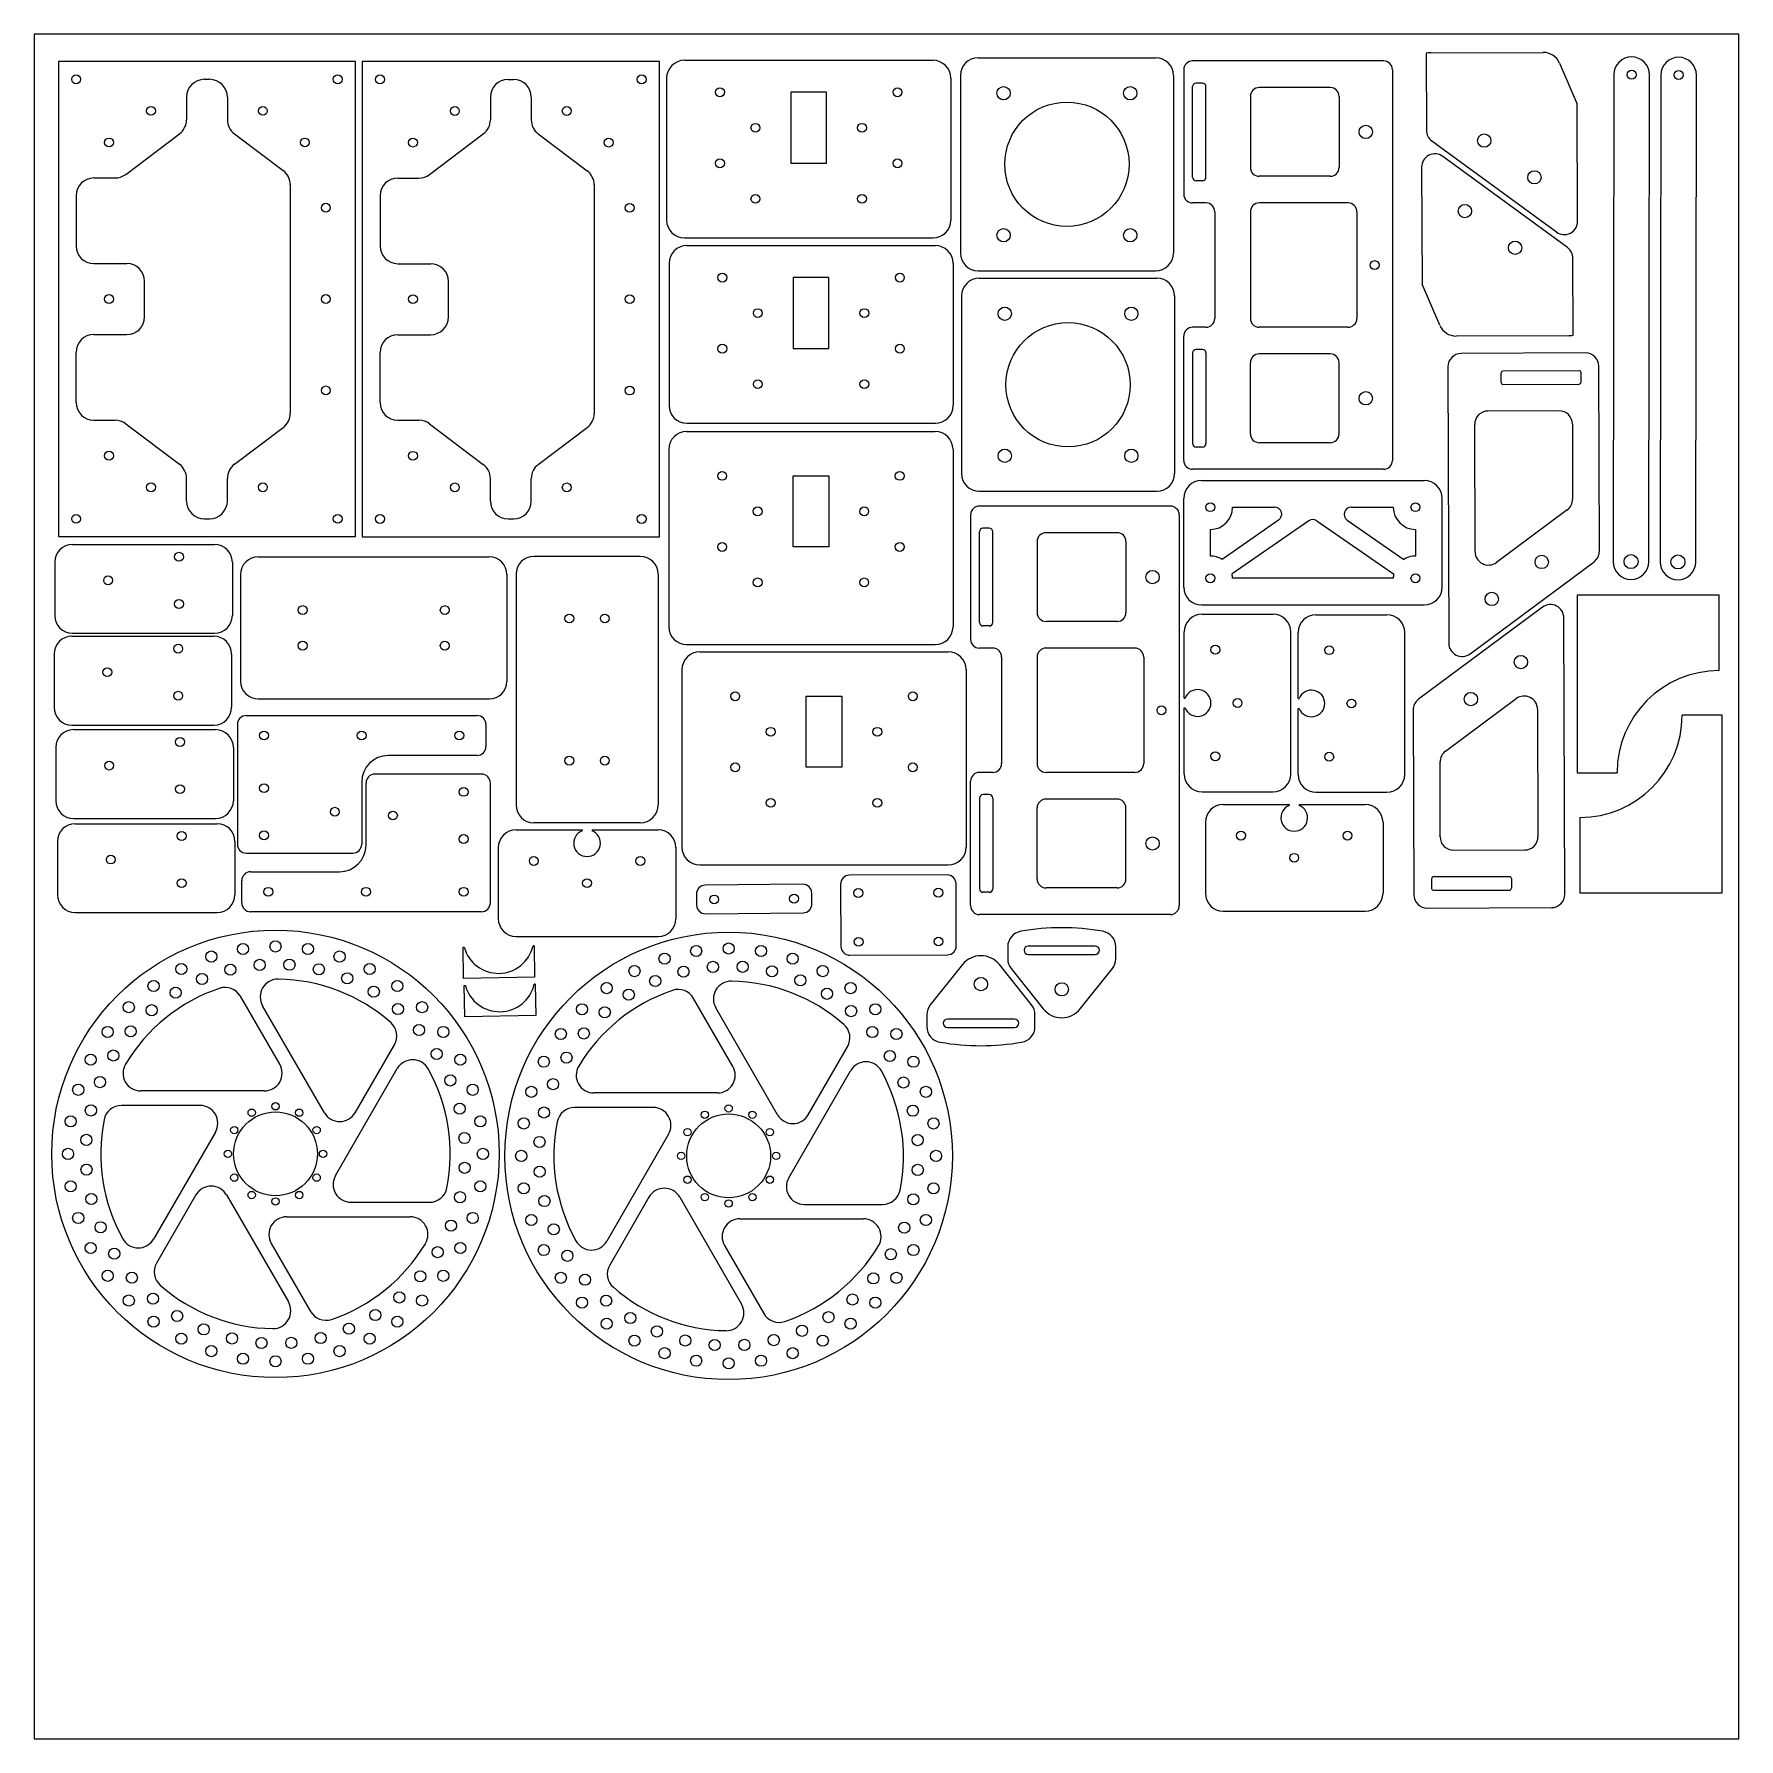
# Model space of a CAD drawing. Header units: inches. Extents: x 0 to 119, y -34 to 14.
# Drawn here: x 71.39 to 119.39, y -33.67 to 14.33 of the extents above; entities that cross this region are included whole.
import ezdxf

# ---------------------------------------------------------------- set-up
doc = ezdxf.new("R2010")
doc.units = ezdxf.units.IN
doc.header["$MEASUREMENT"] = 0

msp = doc.modelspace()

# ---------------------------------------------------------------- linework, layer by layer
at = {"color": 7, "linetype": 'Continuous', "lineweight": 25}
for p, q in [((72.069, 13.555), (72.069, 0.18)), ((80.435, 13.555), (72.069, 13.555)), ((80.435, 0.18), (80.435, 13.555)), ((80.625, 13.552), (80.625, 0.177)), ((88.991, 13.552), (80.625, 13.552)), ((88.991, 0.177), (88.991, 13.552)), ((89.695, 13.59), (96.695, 13.59)), ((97.966, 13.663), (102.966, 13.663)), ((109.38, 13.574), (104.005, 13.574)), ((110.581, 13.786), (110.587, 11.625)), ((110.711, 13.804), (113.872, 13.813)), ((114.332, 13.512), (114.835, 12.355)), ((76.177, 13.055), (76.327, 13.055)), ((84.733, 13.052), (84.883, 13.052)), ((89.195, 13.09), (89.195, 9.09)), ((97.195, 13.09), (97.195, 9.09)), ((97.466, 13.163), (97.466, 8.163)), ((103.466, 13.163), (103.466, 8.163)), ((103.755, 13.324), (103.755, 9.824)), ((109.63, 13.324), (109.63, 2.324)), ((115.866, 13.185), (115.848, -0.525)), ((116.848, -0.526), (116.866, 13.184)), ((117.188, 13.176), (117.17, -0.535)), ((118.17, -0.536), (118.188, 13.174)), ((75.677, 12.555), (75.677, 11.918)), ((76.827, 12.555), (76.827, 11.918)), ((84.233, 12.552), (84.233, 11.915)), ((85.383, 12.552), (85.383, 11.915)), ((92.695, 12.69), (92.695, 10.69)), ((93.695, 12.69), (92.695, 12.69)), ((93.695, 10.69), (93.695, 12.69)), ((104.005, 10.299), (104.005, 12.849)), ((104.28, 12.949), (104.105, 12.949)), ((104.38, 10.299), (104.38, 12.849)), ((105.63, 12.574), (105.63, 10.574)), ((107.88, 12.824), (105.88, 12.824)), ((108.13, 12.574), (108.13, 10.574)), ((114.845, 9.059), (114.835, 12.355)), ((73.965, 10.377), (75.478, 11.519)), ((77.026, 11.519), (78.4, 10.483)), ((82.521, 10.375), (84.034, 11.516)), ((85.582, 11.516), (86.956, 10.48)), ((110.741, 11.324), (114.248, 8.756)), ((92.695, 10.69), (93.695, 10.69)), ((110.453, 10.58), (110.463, 7.285)), ((114.557, 8.316), (111.05, 10.884)), ((73.069, 10.277), (73.664, 10.277)), ((78.599, 10.084), (78.599, 3.651)), ((81.625, 10.274), (82.22, 10.274)), ((87.155, 10.081), (87.155, 3.648)), ((104.28, 10.199), (104.105, 10.199)), ((107.88, 10.324), (105.88, 10.324)), ((72.569, 9.777), (72.569, 8.367)), ((81.125, 9.774), (81.125, 8.364)), ((104.38, 9.574), (104.005, 9.574)), ((104.63, 9.324), (104.63, 6.324)), ((105.63, 9.324), (105.63, 6.324)), ((108.38, 9.574), (105.88, 9.574)), ((108.63, 9.324), (108.63, 6.324)), ((89.695, 8.59), (96.695, 8.59)), ((89.762, 8.372), (96.762, 8.372)), ((73.069, 7.867), (73.996, 7.867)), ((81.625, 7.864), (82.552, 7.864)), ((89.262, 7.872), (89.262, 3.872)), ((97.262, 7.872), (97.262, 3.872)), ((114.717, 5.854), (114.711, 8.015)), ((74.496, 6.367), (74.496, 7.367)), ((83.052, 6.364), (83.052, 7.364)), ((92.762, 7.472), (92.762, 5.472)), ((93.762, 7.472), (92.762, 7.472)), ((93.762, 5.472), (93.762, 7.472)), ((97.966, 7.663), (102.966, 7.663)), ((97.997, 7.455), (102.997, 7.455)), ((110.966, 6.128), (110.463, 7.285)), ((97.497, 6.955), (97.497, 1.955)), ((103.497, 6.955), (103.497, 1.955)), ((73.069, 5.867), (73.996, 5.867)), ((81.625, 5.864), (82.552, 5.864)), ((103.755, 2.324), (103.755, 5.824)), ((104.38, 6.074), (104.005, 6.074)), ((108.38, 6.074), (105.88, 6.074)), ((114.587, 5.836), (111.426, 5.827)), ((72.569, 3.958), (72.569, 5.367)), ((81.125, 3.955), (81.125, 5.364)), ((92.762, 5.472), (93.762, 5.472)), ((104.005, 5.349), (104.005, 2.799)), ((104.28, 5.449), (104.105, 5.449)), ((104.38, 5.349), (104.38, 2.799)), ((107.88, 5.324), (105.88, 5.324)), ((115.064, 5.349), (111.564, 5.337)), ((105.63, 3.074), (105.63, 5.074)), ((108.13, 3.074), (108.13, 5.074)), ((111.191, 4.961), (111.217, -2.82)), ((114.891, 4.849), (112.741, 4.841)), ((115.458, -0.228), (115.441, 4.976)), ((112.692, 4.516), (112.691, 4.791)), ((112.742, 4.466), (114.892, 4.474)), ((114.942, 4.524), (114.941, 4.799)), ((73.069, 3.458), (73.664, 3.458)), ((81.625, 3.455), (82.22, 3.455)), ((89.762, 3.372), (96.762, 3.372)), ((114.32, 3.722), (112.32, 3.715)), ((73.965, 3.357), (75.478, 2.216)), ((77.026, 2.216), (78.4, 3.251)), ((82.521, 3.354), (84.034, 2.213)), ((85.582, 2.213), (86.956, 3.249)), ((89.758, 3.139), (96.758, 3.139)), ((111.958, -0.247), (111.946, 3.339)), ((114.696, 3.348), (114.703, 1.236)), ((89.258, 2.639), (89.258, -2.361)), ((97.258, 2.639), (97.258, -2.361)), ((104.28, 2.699), (104.105, 2.699)), ((107.88, 2.824), (105.88, 2.824)), ((109.38, 2.074), (104.005, 2.074)), ((75.677, 1.18), (75.677, 1.816)), ((76.827, 1.18), (76.827, 1.816)), ((84.233, 1.177), (84.233, 1.814)), ((85.383, 1.177), (85.383, 1.814)), ((92.758, -0.111), (92.758, 1.889)), ((92.758, 1.889), (93.758, 1.889)), ((93.758, 1.889), (93.758, -0.111)), ((97.997, 1.455), (102.997, 1.455)), ((104.254, 1.757), (110.528, 1.757)), ((103.377, 1.039), (98.002, 1.039)), ((103.754, -1.243), (103.754, 1.257)), ((105.129, 1.007), (106.312, 1.007)), ((108.469, 1.007), (109.653, 1.007)), ((111.028, -1.243), (111.028, 1.257)), ((76.177, 0.68), (76.327, 0.68)), ((84.733, 0.677), (84.883, 0.677)), ((97.752, 0.789), (97.752, -2.711)), ((103.627, 0.789), (103.627, -10.211)), ((106.426, 0.643), (104.832, -0.461)), ((107.277, 0.624), (105.117, -0.872)), ((107.504, 0.624), (109.664, -0.872)), ((108.356, 0.643), (109.949, -0.461)), ((114.552, 0.933), (112.557, -0.547)), ((72.069, 0.18), (80.435, 0.18)), ((80.625, 0.177), (88.991, 0.177)), ((98.002, -2.236), (98.002, 0.314)), ((98.277, 0.414), (98.102, 0.414)), ((98.377, -2.236), (98.377, 0.314)), ((99.627, 0.039), (99.627, -1.961)), ((101.877, 0.289), (99.877, 0.289)), ((102.127, 0.039), (102.127, -1.961)), ((104.504, -0.368), (104.504, 0.382)), ((110.278, 0.382), (110.278, -0.368)), ((72.467, -0.042), (76.467, -0.042)), ((77.698, -0.39), (84.198, -0.39)), ((88.454, -0.377), (85.454, -0.377)), ((93.758, -0.111), (92.758, -0.111)), ((71.967, -0.542), (71.967, -2.042)), ((76.967, -0.542), (76.967, -2.042)), ((77.198, -0.89), (77.198, -3.89)), ((84.698, -0.89), (84.698, -3.89)), ((84.954, -0.877), (84.954, -7.377)), ((88.954, -0.877), (88.954, -7.377)), ((111.815, -3.12), (115.307, -0.53)), ((109.653, -0.993), (105.129, -0.993)), ((104.254, -1.743), (110.528, -1.743)), ((113.858, -1.809), (110.366, -4.399)), ((118.83, -1.469), (114.83, -1.469)), ((114.83, -1.469), (114.83, -6.469)), ((118.83, -3.594), (118.83, -1.469)), ((98.277, -2.336), (98.102, -2.336)), ((101.877, -2.211), (99.877, -2.211)), ((104.269, -2.005), (106.269, -2.005)), ((107.476, -2.019), (109.476, -2.019)), ((114.483, -9.89), (114.456, -2.109)), ((72.446, -2.627), (76.446, -2.627)), ((72.467, -2.542), (76.467, -2.542)), ((89.758, -2.861), (96.758, -2.861)), ((103.769, -4.365), (103.769, -2.505)), ((106.769, -6.505), (106.769, -2.505)), ((106.976, -4.379), (106.976, -2.519)), ((109.976, -6.519), (109.976, -2.519)), ((71.946, -3.127), (71.946, -4.627)), ((76.946, -3.127), (76.946, -4.627)), ((90.126, -3.066), (97.126, -3.066)), ((98.377, -2.961), (98.002, -2.961)), ((98.627, -3.211), (98.627, -6.211)), ((99.627, -3.211), (99.627, -6.211)), ((102.377, -2.961), (99.877, -2.961)), ((102.627, -3.211), (102.627, -6.211)), ((89.626, -3.566), (89.626, -8.566)), ((97.626, -3.566), (97.626, -8.566)), ((93.126, -6.316), (93.126, -4.316)), ((93.126, -4.316), (94.126, -4.316)), ((94.126, -4.316), (94.126, -6.316)), ((77.698, -4.39), (84.198, -4.39)), ((103.769, -4.365), (103.796, -4.365)), ((103.769, -4.644), (103.796, -4.644)), ((103.769, -6.505), (103.769, -4.644)), ((106.976, -4.379), (107.003, -4.379)), ((106.976, -4.658), (107.003, -4.658)), ((106.976, -6.519), (106.976, -4.658)), ((110.215, -4.702), (110.233, -9.905)), ((111.121, -5.862), (113.116, -4.382)), ((113.715, -4.682), (113.727, -8.268)), ((72.446, -5.127), (76.446, -5.127)), ((72.496, -5.256), (76.496, -5.256)), ((77.109, -5.108), (77.109, -8.483)), ((77.359, -4.858), (83.859, -4.858)), ((84.109, -5.108), (84.109, -5.733)), ((118.911, -4.852), (117.786, -4.852)), ((118.911, -9.852), (118.911, -4.852)), ((71.996, -5.756), (71.996, -7.256)), ((76.996, -5.756), (76.996, -7.256)), ((83.859, -5.983), (81.359, -5.983)), ((110.977, -8.277), (110.97, -6.165)), ((83.982, -6.508), (80.982, -6.508)), ((94.126, -6.316), (93.126, -6.316)), ((97.752, -10.211), (97.752, -6.711)), ((98.377, -6.461), (98.002, -6.461)), ((102.377, -6.461), (99.877, -6.461)), ((114.83, -6.469), (115.955, -6.469)), ((80.609, -6.733), (80.609, -8.483)), ((80.732, -8.508), (80.732, -6.758)), ((84.232, -10.133), (84.232, -6.758)), ((98.002, -7.186), (98.002, -9.736)), ((98.277, -7.086), (98.102, -7.086)), ((98.377, -7.186), (98.377, -9.736)), ((104.269, -7.005), (106.269, -7.005)), ((107.476, -7.019), (109.476, -7.019)), ((99.627, -9.461), (99.627, -7.461)), ((101.877, -7.211), (99.877, -7.211)), ((102.127, -9.461), (102.127, -7.461)), ((104.865, -7.364), (106.726, -7.364)), ((106.726, -7.364), (106.726, -7.391)), ((107.005, -7.364), (108.865, -7.364)), ((107.005, -7.364), (107.005, -7.391)), ((72.496, -7.756), (76.496, -7.756)), ((72.542, -7.903), (76.542, -7.903)), ((84.955, -8.078), (86.816, -8.078)), ((88.454, -7.877), (85.454, -7.877)), ((86.816, -8.078), (86.816, -8.105)), ((87.095, -8.078), (88.955, -8.078)), ((87.095, -8.078), (87.095, -8.105)), ((104.365, -7.864), (104.365, -9.864)), ((109.365, -7.864), (109.365, -9.864)), ((114.911, -7.727), (114.911, -9.852)), ((72.042, -8.403), (72.042, -9.903)), ((77.042, -8.403), (77.042, -9.903)), ((84.455, -8.578), (84.455, -10.578)), ((89.455, -8.578), (89.455, -10.578)), ((77.359, -8.733), (80.359, -8.733)), ((90.126, -9.066), (97.126, -9.066)), ((111.353, -8.651), (113.353, -8.644)), ((77.232, -10.133), (77.232, -9.508)), ((77.482, -9.258), (79.982, -9.258)), ((97.092, -9.345), (94.342, -9.356)), ((97.35, -11.344), (97.343, -9.594)), ((110.731, -9.453), (110.732, -9.728)), ((112.931, -9.396), (110.781, -9.403)), ((112.981, -9.446), (112.982, -9.721)), ((90.032, -9.89), (90.035, -10.192)), ((93.029, -9.609), (90.279, -9.637)), ((93.285, -10.159), (93.282, -9.857)), ((94.093, -9.607), (94.1, -11.357)), ((98.277, -9.836), (98.102, -9.836)), ((101.877, -9.711), (99.877, -9.711)), ((110.782, -9.778), (112.932, -9.771)), ((114.911, -9.852), (118.911, -9.852)), ((72.542, -10.403), (76.542, -10.403)), ((83.982, -10.383), (77.482, -10.383)), ((90.287, -10.439), (93.037, -10.411)), ((103.377, -10.461), (98.002, -10.461)), ((104.865, -10.364), (108.865, -10.364)), ((110.609, -10.279), (114.109, -10.267)), ((83.464, -11.378), (83.494, -11.378)), ((83.479, -12.26), (83.464, -11.378)), ((84.955, -11.078), (88.955, -11.078)), ((85.464, -11.343), (85.434, -11.344)), ((85.464, -11.343), (85.479, -12.225)), ((98.798, -11.37), (98.798, -11.707)), ((101.264, -11.348), (99.375, -11.348)), ((101.843, -11.707), (101.843, -11.37)), ((94.351, -11.606), (97.101, -11.595)), ((97.524, -11.871), (96.618, -13.004)), ((99.469, -13.004), (98.563, -11.871)), ((98.895, -11.984), (99.801, -13.117)), ((99.375, -11.584), (101.264, -11.584)), ((100.84, -13.117), (101.746, -11.984)), ((85.479, -12.225), (83.479, -12.26)), ((83.498, -12.458), (83.528, -12.458)), ((83.513, -13.34), (83.498, -12.458)), ((85.498, -12.424), (85.468, -12.424)), ((85.498, -12.424), (85.513, -13.305)), ((78.3, -14.678), (77.194, -12.763)), ((91.059, -14.736), (89.953, -12.821)), ((79.558, -16.041), (77.819, -13.029)), ((85.513, -13.305), (83.513, -13.34)), ((92.318, -16.099), (90.579, -13.087)), ((96.521, -13.281), (96.521, -13.618)), ((98.989, -13.404), (97.1, -13.404)), ((99.566, -13.618), (99.566, -13.281)), ((97.1, -13.64), (98.989, -13.64)), ((80.424, -16.041), (81.53, -14.126)), ((93.184, -16.099), (94.289, -14.184)), ((79.873, -17.813), (81.612, -14.8)), ((92.633, -17.871), (94.372, -14.858)), ((76.057, -15.836), (73.845, -15.836)), ((77.867, -15.428), (74.389, -15.428)), ((90.626, -15.486), (87.148, -15.486)), ((88.816, -15.894), (86.605, -15.894)), ((76.49, -16.586), (74.751, -19.599)), ((89.249, -16.644), (87.51, -19.657)), ((75.939, -18.358), (74.833, -20.273)), ((76.805, -18.358), (78.544, -21.37)), ((80.306, -18.563), (82.518, -18.563)), ((88.698, -18.416), (87.592, -20.331)), ((89.564, -18.416), (91.303, -21.428)), ((93.066, -18.621), (95.277, -18.621)), ((78.496, -18.971), (81.975, -18.971)), ((91.256, -19.029), (94.734, -19.029)), ((78.063, -19.721), (79.169, -21.636)), ((90.823, -19.779), (91.928, -21.694))]:
    msp.add_line(p, q, dxfattribs=at)
msp.add_lwpolyline([(119.385, 14.328), (71.385, 14.328), (71.385, -33.672), (119.385, -33.672)], close=True)
for centre, radius in [((72.569, 13.055), 0.125), ((79.935, 13.055), 0.125), ((81.125, 13.052), 0.125), ((88.491, 13.052), 0.125), ((116.366, 13.185), 0.125), ((117.688, 13.175), 0.125), ((90.695, 12.69), 0.125), ((95.695, 12.69), 0.125), ((98.683, 12.663), 0.187), ((102.248, 12.663), 0.187), ((74.677, 12.167), 0.125), ((77.827, 12.167), 0.125), ((83.233, 12.164), 0.125), ((86.383, 12.164), 0.125), ((100.466, 10.663), 1.75), ((91.695, 11.69), 0.125), ((94.695, 11.69), 0.125), ((108.88, 11.574), 0.188), ((73.496, 11.277), 0.125), ((79.008, 11.277), 0.125), ((82.052, 11.274), 0.125), ((87.564, 11.274), 0.125), ((112.215, 11.329), 0.188), ((90.695, 10.69), 0.125), ((95.695, 10.69), 0.125), ((113.627, 10.295), 0.187), ((91.695, 9.69), 0.125), ((94.695, 9.69), 0.125), ((79.599, 9.439), 0.125), ((88.155, 9.436), 0.125), ((111.671, 9.345), 0.187), ((98.683, 8.663), 0.187), ((102.248, 8.663), 0.187), ((113.083, 8.311), 0.188), ((109.13, 7.824), 0.125), ((90.762, 7.472), 0.125), ((95.762, 7.472), 0.125), ((73.496, 6.867), 0.125), ((79.599, 6.867), 0.125), ((82.052, 6.864), 0.125), ((88.155, 6.864), 0.125), ((91.762, 6.472), 0.125), ((94.762, 6.472), 0.125), ((98.714, 6.455), 0.187), ((102.279, 6.455), 0.187), ((100.497, 4.455), 1.75), ((90.762, 5.472), 0.125), ((95.762, 5.472), 0.125), ((79.599, 4.295), 0.125), ((88.155, 4.292), 0.125), ((91.762, 4.472), 0.125), ((94.762, 4.472), 0.125), ((108.88, 4.074), 0.188), ((73.496, 2.458), 0.125), ((82.052, 2.455), 0.125), ((98.714, 2.455), 0.187), ((102.279, 2.455), 0.187), ((90.758, 1.889), 0.125), ((95.758, 1.889), 0.125), ((74.677, 1.567), 0.125), ((77.827, 1.567), 0.125), ((83.233, 1.564), 0.125), ((86.383, 1.564), 0.125), ((91.758, 0.889), 0.125), ((94.758, 0.889), 0.125), ((104.504, 1.007), 0.125), ((110.278, 1.007), 0.125), ((72.569, 0.68), 0.125), ((79.935, 0.68), 0.125), ((81.125, 0.677), 0.125), ((88.491, 0.677), 0.125), ((90.758, -0.111), 0.125), ((95.758, -0.111), 0.125), ((75.464, -0.388), 0.125), ((113.833, -0.534), 0.188), ((116.348, -0.526), 0.197), ((117.67, -0.535), 0.197), ((73.47, -1.053), 0.125), ((102.877, -0.961), 0.188), ((104.504, -0.993), 0.125), ((110.278, -0.993), 0.125), ((91.758, -1.111), 0.125), ((94.758, -1.111), 0.125), ((112.427, -1.577), 0.188), ((75.464, -1.717), 0.125), ((78.948, -1.89), 0.125), ((82.948, -1.89), 0.125), ((86.454, -2.127), 0.125), ((87.454, -2.127), 0.125), ((75.443, -2.974), 0.125), ((78.948, -2.89), 0.125), ((82.948, -2.89), 0.125), ((104.644, -3.005), 0.125), ((107.851, -3.019), 0.125), ((113.246, -3.353), 0.188), ((73.449, -3.638), 0.125), ((75.443, -4.302), 0.125), ((91.126, -4.316), 0.125), ((96.126, -4.316), 0.125), ((111.84, -4.395), 0.188), ((103.127, -4.711), 0.125), ((105.269, -4.505), 0.125), ((108.476, -4.519), 0.125), ((92.126, -5.316), 0.125), ((95.126, -5.316), 0.125), ((75.493, -5.603), 0.125), ((77.859, -5.42), 0.125), ((80.609, -5.42), 0.125), ((83.359, -5.42), 0.125), ((73.499, -6.267), 0.125), ((86.454, -6.127), 0.125), ((87.454, -6.127), 0.125), ((91.126, -6.316), 0.125), ((96.126, -6.316), 0.125), ((104.644, -6.005), 0.125), ((107.851, -6.019), 0.125), ((75.493, -6.931), 0.125), ((77.859, -6.904), 0.125), ((83.482, -7.008), 0.125), ((92.126, -7.316), 0.125), ((95.126, -7.316), 0.125), ((79.853, -7.568), 0.125), ((81.488, -7.673), 0.125), ((75.539, -8.249), 0.125), ((77.859, -8.233), 0.125), ((105.365, -8.239), 0.125), ((108.365, -8.239), 0.125), ((83.482, -8.337), 0.125), ((102.877, -8.461), 0.188), ((73.545, -8.913), 0.125), ((85.455, -8.953), 0.125), ((88.455, -8.953), 0.125), ((106.865, -8.864), 0.125), ((75.539, -9.578), 0.125), ((86.955, -9.578), 0.125), ((77.982, -9.821), 0.125), ((80.732, -9.821), 0.125), ((83.482, -9.821), 0.125), ((90.533, -10.037), 0.125), ((92.783, -10.014), 0.125), ((94.594, -9.855), 0.125), ((96.844, -9.846), 0.125), ((78.182, -17.2), 6.299), ((90.941, -17.257), 6.299), ((76.377, -11.645), 0.157), ((77.268, -11.432), 0.157), ((78.182, -11.36), 0.157), ((79.095, -11.432), 0.157), ((79.986, -11.645), 0.157), ((90.027, -11.489), 0.157), ((90.941, -11.418), 0.157), ((91.854, -11.489), 0.157), ((94.6, -11.23), 0.125), ((96.85, -11.221), 0.125), ((75.53, -11.996), 0.157), ((76.91, -12.014), 0.157), ((77.737, -11.879), 0.157), ((78.575, -11.875), 0.157), ((79.403, -12.002), 0.157), ((80.833, -11.996), 0.157), ((88.29, -12.054), 0.157), ((89.136, -11.703), 0.157), ((89.67, -12.071), 0.157), ((90.497, -11.936), 0.157), ((91.335, -11.933), 0.157), ((92.163, -12.06), 0.157), ((92.745, -11.703), 0.157), ((93.592, -12.054), 0.157), ((74.749, -12.475), 0.157), ((76.115, -12.276), 0.157), ((80.202, -12.257), 0.157), ((80.95, -12.634), 0.157), ((81.614, -12.475), 0.157), ((87.508, -12.533), 0.157), ((88.874, -12.334), 0.157), ((92.961, -12.315), 0.157), ((94.373, -12.533), 0.157), ((98.045, -12.42), 0.187), ((100.319, -12.568), 0.187), ((74.052, -13.07), 0.157), ((75.37, -12.66), 0.157), ((82.311, -13.07), 0.157), ((88.129, -12.718), 0.157), ((93.709, -12.692), 0.157), ((74.695, -13.156), 0.157), ((81.63, -13.123), 0.157), ((86.811, -13.128), 0.157), ((87.454, -13.214), 0.157), ((94.389, -13.181), 0.157), ((95.07, -13.128), 0.157), ((73.457, -13.767), 0.157), ((74.105, -13.751), 0.157), ((82.225, -13.713), 0.157), ((82.906, -13.767), 0.157), ((86.216, -13.825), 0.157), ((86.864, -13.809), 0.157), ((94.985, -13.771), 0.157), ((95.665, -13.825), 0.157), ((72.978, -14.548), 0.157), ((73.616, -14.431), 0.157), ((82.721, -14.388), 0.157), ((83.385, -14.548), 0.157), ((86.375, -14.489), 0.157), ((95.48, -14.446), 0.157), ((85.737, -14.606), 0.157), ((96.144, -14.606), 0.157), ((72.628, -15.395), 0.157), ((73.239, -15.18), 0.157), ((83.105, -15.133), 0.157), ((83.736, -15.395), 0.157), ((85.387, -15.453), 0.157), ((85.998, -15.238), 0.157), ((95.864, -15.191), 0.157), ((96.495, -15.453), 0.157), ((72.984, -15.978), 0.157), ((78.182, -15.861), 0.103), ((83.368, -15.928), 0.157), ((90.941, -15.919), 0.103), ((96.127, -15.986), 0.157), ((72.414, -16.286), 0.157), ((78.182, -17.2), 1.181), ((77.512, -16.04), 0.103), ((78.851, -16.04), 0.103), ((83.95, -16.286), 0.157), ((85.173, -16.344), 0.157), ((85.743, -16.036), 0.157), ((90.941, -17.257), 1.181), ((90.272, -16.098), 0.103), ((91.61, -16.098), 0.103), ((96.709, -16.344), 0.157), ((72.857, -16.806), 0.157), ((77.022, -16.53), 0.103), ((79.341, -16.53), 0.103), ((83.503, -16.755), 0.157), ((85.616, -16.864), 0.157), ((89.782, -16.588), 0.103), ((92.1, -16.588), 0.103), ((96.262, -16.813), 0.157), ((72.342, -17.2), 0.157), ((76.843, -17.2), 0.103), ((79.52, -17.2), 0.103), ((84.021, -17.2), 0.157), ((85.101, -17.257), 0.157), ((89.602, -17.257), 0.103), ((92.279, -17.257), 0.103), ((96.781, -17.257), 0.157), ((72.861, -17.644), 0.157), ((83.507, -17.593), 0.157), ((85.62, -17.702), 0.157), ((96.266, -17.651), 0.157), ((72.414, -18.113), 0.157), ((77.022, -17.869), 0.103), ((79.341, -17.869), 0.103), ((83.95, -18.113), 0.157), ((85.173, -18.171), 0.157), ((89.782, -17.927), 0.103), ((92.1, -17.927), 0.103), ((96.709, -18.171), 0.157), ((72.996, -18.471), 0.157), ((77.512, -18.359), 0.103), ((78.182, -18.538), 0.103), ((78.851, -18.359), 0.103), ((83.379, -18.421), 0.157), ((85.755, -18.529), 0.157), ((90.272, -18.417), 0.103), ((90.941, -18.596), 0.103), ((91.61, -18.417), 0.103), ((96.139, -18.479), 0.157), ((72.628, -19.004), 0.157), ((73.258, -19.266), 0.157), ((83.124, -19.219), 0.157), ((83.736, -19.004), 0.157), ((85.387, -19.062), 0.157), ((86.018, -19.324), 0.157), ((95.884, -19.277), 0.157), ((96.495, -19.062), 0.157), ((72.978, -19.851), 0.157), ((73.642, -20.011), 0.157), ((82.747, -19.968), 0.157), ((83.385, -19.851), 0.157), ((85.737, -19.909), 0.157), ((86.401, -20.069), 0.157), ((95.507, -20.026), 0.157), ((96.144, -19.909), 0.157), ((73.457, -20.632), 0.157), ((74.138, -20.686), 0.157), ((82.258, -20.648), 0.157), ((82.906, -20.632), 0.157), ((86.216, -20.69), 0.157), ((86.897, -20.744), 0.157), ((95.017, -20.706), 0.157), ((95.665, -20.69), 0.157), ((74.733, -21.276), 0.157), ((81.669, -21.243), 0.157), ((74.052, -21.329), 0.157), ((80.993, -21.739), 0.157), ((82.311, -21.329), 0.157), ((86.811, -21.387), 0.157), ((87.492, -21.334), 0.157), ((94.428, -21.301), 0.157), ((95.07, -21.387), 0.157), ((74.749, -21.924), 0.157), ((75.413, -21.765), 0.157), ((76.162, -22.142), 0.157), ((80.248, -22.123), 0.157), ((81.614, -21.924), 0.157), ((87.508, -21.982), 0.157), ((88.173, -21.823), 0.157), ((88.921, -22.2), 0.157), ((93.008, -22.181), 0.157), ((93.752, -21.797), 0.157), ((94.373, -21.982), 0.157), ((75.53, -22.403), 0.157), ((76.96, -22.397), 0.157), ((77.788, -22.525), 0.157), ((78.626, -22.521), 0.157), ((79.453, -22.386), 0.157), ((80.833, -22.403), 0.157), ((88.29, -22.461), 0.157), ((89.719, -22.455), 0.157), ((90.547, -22.582), 0.157), ((91.385, -22.578), 0.157), ((92.212, -22.444), 0.157), ((93.592, -22.461), 0.157), ((76.377, -22.754), 0.157), ((77.268, -22.968), 0.157), ((78.182, -23.039), 0.157), ((79.095, -22.968), 0.157), ((79.986, -22.754), 0.157), ((89.136, -22.812), 0.157), ((90.027, -23.025), 0.157), ((90.941, -23.097), 0.157), ((91.854, -23.025), 0.157), ((92.745, -22.812), 0.157)]:
    msp.add_circle(centre, radius, dxfattribs=at)
for centre, radius, start, end in [((89.695, 13.09), 0.5, 90, 180), ((96.695, 13.09), 0.5, 0, 90), ((97.966, 13.163), 0.5, 90, 180), ((102.966, 13.163), 0.5, 0, 90), ((104.005, 13.324), 0.25, 90, 180), ((109.38, 13.324), 0.25, 0, 90), ((110.712, 13.304), 0.5, 90.1659, 105.236), ((113.874, 13.313), 0.5, 23.4944, 90.1659), ((116.366, 13.185), 0.5, 359.9259, 179.9259), ((117.688, 13.175), 0.5, 359.9259, 179.9259), ((76.177, 12.555), 0.5, 90, 180), ((76.327, 12.555), 0.5, 0, 90), ((84.733, 12.552), 0.5, 90, 180), ((84.883, 12.552), 0.5, 0, 90), ((104.105, 12.849), 0.1, 90, 180), ((104.28, 12.849), 0.1, 0, 90), ((105.88, 12.574), 0.25, 90, 180), ((107.88, 12.574), 0.25, 0, 90), ((75.177, 11.918), 0.5, 307.0163, 0), ((77.327, 11.918), 0.5, 180, 232.9837), ((83.733, 11.915), 0.5, 307.0163, 0), ((85.883, 11.915), 0.5, 180, 232.9837), ((110.962, 11.626), 0.375, 180.1659, 233.7904), ((105.88, 10.574), 0.25, 180, 270), ((107.88, 10.574), 0.25, 270, 0), ((110.828, 10.582), 0.375, 53.7904, 180.1659), ((73.069, 9.777), 0.5, 90, 180), ((73.664, 10.777), 0.5, 270, 307.0163), ((78.099, 10.084), 0.5, 0, 52.9837), ((81.625, 9.774), 0.5, 90, 180), ((82.22, 10.774), 0.5, 270, 307.0163), ((86.655, 10.081), 0.5, 0, 52.9837), ((104.105, 10.299), 0.1, 180, 270), ((104.28, 10.299), 0.1, 270, 0), ((104.005, 9.824), 0.25, 180, 270), ((104.38, 9.324), 0.25, 0, 90), ((105.88, 9.324), 0.25, 90, 180), ((108.38, 9.324), 0.25, 0, 90), ((89.695, 9.09), 0.5, 180, 270), ((96.695, 9.09), 0.5, 270, 0), ((114.47, 9.058), 0.375, 233.7904, 0.1659), ((73.069, 8.367), 0.5, 180, 270), ((81.625, 8.364), 0.5, 180, 270), ((89.762, 7.872), 0.5, 90, 180), ((96.762, 7.872), 0.5, 0, 90), ((97.966, 8.163), 0.5, 180, 270), ((102.966, 8.163), 0.5, 270, 0), ((114.336, 8.014), 0.375, 0.1659, 53.7904), ((73.996, 7.367), 0.5, 0, 90), ((82.552, 7.364), 0.5, 0, 90), ((97.997, 6.955), 0.5, 90, 180), ((102.997, 6.955), 0.5, 0, 90), ((73.996, 6.367), 0.5, 270, 0), ((82.552, 6.364), 0.5, 270, 0), ((104.38, 6.324), 0.25, 270, 0), ((105.88, 6.324), 0.25, 180, 270), ((108.38, 6.324), 0.25, 270, 0), ((73.069, 5.367), 0.5, 90, 180), ((81.625, 5.364), 0.5, 90, 180), ((104.005, 5.824), 0.25, 90, 180), ((111.424, 6.327), 0.5, 203.4944, 270.1659), ((114.586, 6.336), 0.5, 270.1659, 285.236), ((104.105, 5.349), 0.1, 90, 180), ((104.28, 5.349), 0.1, 0, 90), ((105.88, 5.074), 0.25, 90, 180), ((107.88, 5.074), 0.25, 0, 90), ((111.566, 4.962), 0.375, 90.1944, 180.1944), ((115.066, 4.974), 0.375, 0.1944, 90.1944), ((112.741, 4.791), 0.05, 90.1944, 180.1944), ((114.891, 4.799), 0.05, 0.1944, 90.1944), ((112.742, 4.516), 0.05, 180.1944, 270.1944), ((114.892, 4.524), 0.05, 270.1944, 0.1944), ((73.069, 3.958), 0.5, 180, 270), ((81.625, 3.955), 0.5, 180, 270), ((89.762, 3.872), 0.5, 180, 270), ((96.762, 3.872), 0.5, 270, 0), ((73.664, 2.958), 0.5, 52.9837, 90), ((78.099, 3.651), 0.5, 307.0163, 0), ((82.22, 2.955), 0.5, 52.9837, 90), ((86.655, 3.648), 0.5, 307.0163, 0), ((112.321, 3.34), 0.375, 90.1944, 180.1944), ((114.321, 3.347), 0.375, 0.1944, 90.1944), ((89.758, 2.639), 0.5, 90, 180), ((96.758, 2.639), 0.5, 0, 90), ((105.88, 3.074), 0.25, 180, 270), ((107.88, 3.074), 0.25, 270, 0), ((104.105, 2.799), 0.1, 180, 270), ((104.28, 2.799), 0.1, 270, 0), ((75.177, 1.816), 0.5, 0, 52.9837), ((77.327, 1.816), 0.5, 127.0163, 180), ((83.733, 1.814), 0.5, 0, 52.9837), ((85.883, 1.814), 0.5, 127.0163, 180), ((97.997, 1.955), 0.5, 180, 270), ((102.997, 1.955), 0.5, 270, 0), ((104.005, 2.324), 0.25, 180, 270), ((109.38, 2.324), 0.25, 270, 0), ((104.254, 1.257), 0.5, 90, 180), ((110.528, 1.257), 0.5, 0, 90), ((76.177, 1.18), 0.5, 180, 270), ((76.327, 1.18), 0.5, 270, 0), ((84.733, 1.177), 0.5, 180, 270), ((84.883, 1.177), 0.5, 270, 0), ((98.002, 0.789), 0.25, 90, 180), ((103.377, 0.789), 0.25, 0, 90), ((104.504, 1.007), 0.625, 270, 0), ((106.312, 0.807), 0.2, 304.7122, 90), ((108.469, 0.807), 0.2, 90, 235.2878), ((110.278, 1.007), 0.625, 180, 270), ((114.328, 1.234), 0.375, 306.5699, 0.1944), ((107.391, 0.46), 0.2, 55.2878, 124.7122), ((98.102, 0.314), 0.1, 90, 180), ((98.277, 0.314), 0.1, 0, 90), ((99.877, 0.039), 0.25, 90, 180), ((101.877, 0.039), 0.25, 0, 90), ((72.467, -0.542), 0.5, 90, 180), ((76.467, -0.542), 0.5, 0, 90), ((77.698, -0.89), 0.5, 90, 180), ((84.198, -0.89), 0.5, 0, 90), ((85.454, -0.877), 0.5, 90, 180), ((88.454, -0.877), 0.5, 0, 90), ((104.504, -0.993), 0.625, 58.2903, 90), ((110.278, -0.993), 0.625, 90, 121.7097), ((112.333, -0.246), 0.375, 180.1944, 306.5699), ((115.083, -0.229), 0.375, 306.5699, 0.1944), ((104.504, -0.993), 0.625, 0, 11.134), ((110.278, -0.993), 0.625, 168.866, 180), ((116.348, -0.526), 0.5, 179.9259, 359.9259), ((117.67, -0.535), 0.5, 179.9259, 359.9259), ((104.254, -1.243), 0.5, 180, 270), ((110.528, -1.243), 0.5, 270, 0), ((114.081, -2.11), 0.375, 0.1944, 126.5699), ((72.467, -2.042), 0.5, 180, 270), ((76.467, -2.042), 0.5, 270, 0), ((89.758, -2.361), 0.5, 180, 270), ((96.758, -2.361), 0.5, 270, 0), ((98.102, -2.236), 0.1, 180, 270), ((98.277, -2.236), 0.1, 270, 0), ((99.877, -1.961), 0.25, 180, 270), ((101.877, -1.961), 0.25, 270, 0), ((104.269, -2.505), 0.5, 90, 180), ((106.269, -2.505), 0.5, 0, 90), ((107.476, -2.519), 0.5, 90, 180), ((109.476, -2.519), 0.5, 0, 90), ((72.446, -3.127), 0.5, 90, 180), ((76.446, -3.127), 0.5, 0, 90), ((98.002, -2.711), 0.25, 180, 270), ((111.592, -2.819), 0.375, 180.1944, 306.5699), ((90.126, -3.566), 0.5, 90, 180), ((97.126, -3.566), 0.5, 0, 90), ((98.377, -3.211), 0.25, 0, 90), ((99.877, -3.211), 0.25, 90, 180), ((102.377, -3.211), 0.25, 0, 90), ((118.83, -6.469), 2.875, 90, 180), ((77.698, -3.89), 0.5, 180, 270), ((84.198, -3.89), 0.5, 270, 0), ((113.34, -4.684), 0.375, 0.1944, 126.5699), ((72.446, -4.627), 0.5, 180, 270), ((76.446, -4.627), 0.5, 270, 0), ((110.59, -4.7), 0.375, 126.5699, 180.1944), ((72.496, -5.756), 0.5, 90, 180), ((76.496, -5.756), 0.5, 0, 90), ((77.359, -5.108), 0.25, 90, 180), ((83.859, -5.108), 0.25, 0, 90), ((114.911, -4.852), 2.875, 270, 0), ((83.859, -5.733), 0.25, 270, 0), ((81.359, -6.733), 0.75, 90, 180), ((98.377, -6.211), 0.25, 270, 0), ((99.877, -6.211), 0.25, 180, 270), ((102.377, -6.211), 0.25, 270, 0), ((111.345, -6.164), 0.375, 126.5699, 180.1944), ((80.982, -6.758), 0.25, 90, 180), ((83.982, -6.758), 0.25, 0, 90), ((98.002, -6.711), 0.25, 90, 180), ((104.269, -6.505), 0.5, 180, 270), ((106.269, -6.505), 0.5, 270, 0), ((107.476, -6.519), 0.5, 180, 270), ((109.476, -6.519), 0.5, 270, 0), ((98.102, -7.186), 0.1, 90, 180), ((98.277, -7.186), 0.1, 0, 90), ((72.496, -7.256), 0.5, 180, 270), ((76.496, -7.256), 0.5, 270, 0), ((85.454, -7.377), 0.5, 180, 270), ((88.454, -7.377), 0.5, 270, 0), ((99.877, -7.461), 0.25, 90, 180), ((101.877, -7.461), 0.25, 0, 90), ((104.865, -7.864), 0.5, 90, 180), ((108.865, -7.864), 0.5, 0, 90), ((72.542, -8.403), 0.5, 90, 180), ((76.542, -8.403), 0.5, 0, 90), ((84.955, -8.578), 0.5, 90, 180), ((88.955, -8.578), 0.5, 0, 90), ((77.359, -8.483), 0.25, 180, 270), ((79.982, -8.508), 0.75, 270, 0), ((80.359, -8.483), 0.25, 270, 0), ((90.126, -8.566), 0.5, 180, 270), ((97.126, -8.566), 0.5, 270, 0), ((111.352, -8.276), 0.375, 180.1944, 270.1944), ((113.352, -8.269), 0.375, 270.1944, 0.1944), ((77.482, -9.508), 0.25, 90, 180), ((94.343, -9.606), 0.25, 90.2318, 180.2318), ((97.093, -9.595), 0.25, 0.2318, 90.2318), ((99.877, -9.461), 0.25, 180, 270), ((101.877, -9.461), 0.25, 270, 0), ((110.781, -9.453), 0.05, 90.1944, 180.1944), ((112.931, -9.446), 0.05, 0.1944, 90.1944), ((72.542, -9.903), 0.5, 180, 270), ((76.542, -9.903), 0.5, 270, 0), ((90.282, -9.887), 0.25, 90.581, 180.581), ((93.032, -9.859), 0.25, 0.581, 90.581), ((98.102, -9.736), 0.1, 180, 270), ((98.277, -9.736), 0.1, 270, 0), ((104.865, -9.864), 0.5, 180, 270), ((108.865, -9.864), 0.5, 270, 0), ((110.608, -9.904), 0.375, 180.1944, 270.1944), ((110.782, -9.728), 0.05, 180.1944, 270.1944), ((112.932, -9.721), 0.05, 270.1944, 0.1944), ((114.108, -9.892), 0.375, 270.1944, 0.1944), ((77.482, -10.133), 0.25, 180, 270), ((83.982, -10.133), 0.25, 270, 0), ((90.285, -10.189), 0.25, 180.581, 270.581), ((93.035, -10.161), 0.25, 270.581, 0.581), ((98.002, -10.211), 0.25, 180, 270), ((103.377, -10.211), 0.25, 270, 0), ((84.955, -10.578), 0.5, 180, 270), ((88.955, -10.578), 0.5, 270, 0), ((99.241, -11.37), 0.443, 99.8044, 180), ((100.32, -17.615), 6.781, 80.1956, 99.8044), ((101.399, -11.37), 0.443, 0, 80.1956), ((84.459, -11.118), 1, 195.0637, 346.9239), ((94.35, -11.356), 0.25, 180.2318, 270.2318), ((97.1, -11.345), 0.25, 270.2318, 0.2318), ((99.375, -11.466), 0.118, 90, 270), ((101.264, -11.466), 0.118, 270, 90), ((98.044, -12.286), 0.665, 38.6488, 141.3512), ((99.241, -11.707), 0.443, 180, 218.6488), ((101.399, -11.707), 0.443, 321.3512, 0), ((78.252, -12.779), 0.5, 89.0826, 210), ((78.182, -17.2), 4.921, 48.7418, 89.0826), ((84.494, -12.198), 1, 195.0637, 346.9239), ((91.012, -12.837), 0.5, 89.0826, 210), ((90.941, -17.257), 4.921, 48.7418, 89.0826), ((78.182, -17.2), 4.921, 108.7418, 149.0826), ((76.761, -13.013), 0.5, 30, 108.7418), ((90.941, -17.257), 4.921, 108.7418, 149.0826), ((89.52, -13.071), 0.5, 30, 108.7418), ((96.964, -13.281), 0.443, 141.3512, 180), ((97.1, -13.522), 0.118, 90, 270), ((98.989, -13.522), 0.118, 270, 90), ((99.123, -13.281), 0.443, 0, 38.6488), ((100.32, -12.702), 0.665, 218.6488, 321.3512), ((81.097, -13.876), 0.5, 330, 48.7418), ((93.856, -13.934), 0.5, 330, 48.7418), ((96.964, -13.618), 0.443, 180, 260.1956), ((99.123, -13.618), 0.443, 279.8044, 0), ((98.044, -7.373), 6.781, 260.1956, 279.8044), ((74.389, -14.928), 0.5, 149.0826, 270), ((77.867, -14.928), 0.5, 270, 30), ((82.045, -15.05), 0.5, 29.0826, 150), ((78.182, -17.2), 4.921, 348.7418, 29.0826), ((87.148, -14.986), 0.5, 149.0826, 270), ((90.626, -14.986), 0.5, 270, 30), ((94.805, -15.108), 0.5, 29.0826, 150), ((90.941, -17.257), 4.921, 348.7418, 29.0826), ((73.845, -16.336), 0.5, 90, 168.7418), ((76.057, -16.336), 0.5, 330, 90), ((78.182, -17.2), 4.921, 168.7418, 209.0826), ((79.991, -15.791), 0.5, 210, 330), ((90.941, -17.257), 4.921, 168.7418, 209.0826), ((86.605, -16.394), 0.5, 90, 168.7418), ((88.816, -16.394), 0.5, 330, 90), ((92.751, -15.849), 0.5, 210, 330), ((76.372, -18.608), 0.5, 30, 150), ((80.306, -18.063), 0.5, 150, 270), ((82.518, -18.063), 0.5, 270, 348.7418), ((89.131, -18.666), 0.5, 30, 150), ((93.066, -18.121), 0.5, 150, 270), ((95.277, -18.121), 0.5, 270, 348.7418), ((78.496, -19.471), 0.5, 90, 210), ((81.975, -19.471), 0.5, 329.0826, 90), ((91.256, -19.529), 0.5, 90, 210), ((94.734, -19.529), 0.5, 329.0826, 90), ((74.318, -19.349), 0.5, 209.0826, 330), ((87.077, -19.407), 0.5, 209.0826, 330), ((78.182, -17.2), 4.921, 288.7418, 329.0826), ((90.941, -17.257), 4.921, 288.7418, 329.0826), ((75.266, -20.523), 0.5, 150, 228.7418), ((88.025, -20.581), 0.5, 150, 228.7418), ((78.182, -17.2), 4.921, 228.7418, 269.0826), ((90.941, -17.257), 4.921, 228.7418, 269.0826), ((78.111, -21.62), 0.5, 269.0826, 30), ((90.87, -21.678), 0.5, 269.0826, 30), ((79.602, -21.386), 0.5, 210, 288.7418), ((92.361, -21.444), 0.5, 210, 288.7418)]:
    msp.add_arc(centre, radius, start, end, dxfattribs=at)
for centre, major_axis in [((104.144, -4.505), (0, 0.376)), ((107.351, -4.519), (0, 0.376)), ((106.865, -7.739), (0.376, 0)), ((86.955, -8.453), (0.376, 0))]:
    msp.add_ellipse(centre, major_axis=major_axis, ratio=0.997597, start_param=1.951262, end_param=7.473516, dxfattribs=at)

doc.saveas('drawing.dxf')
